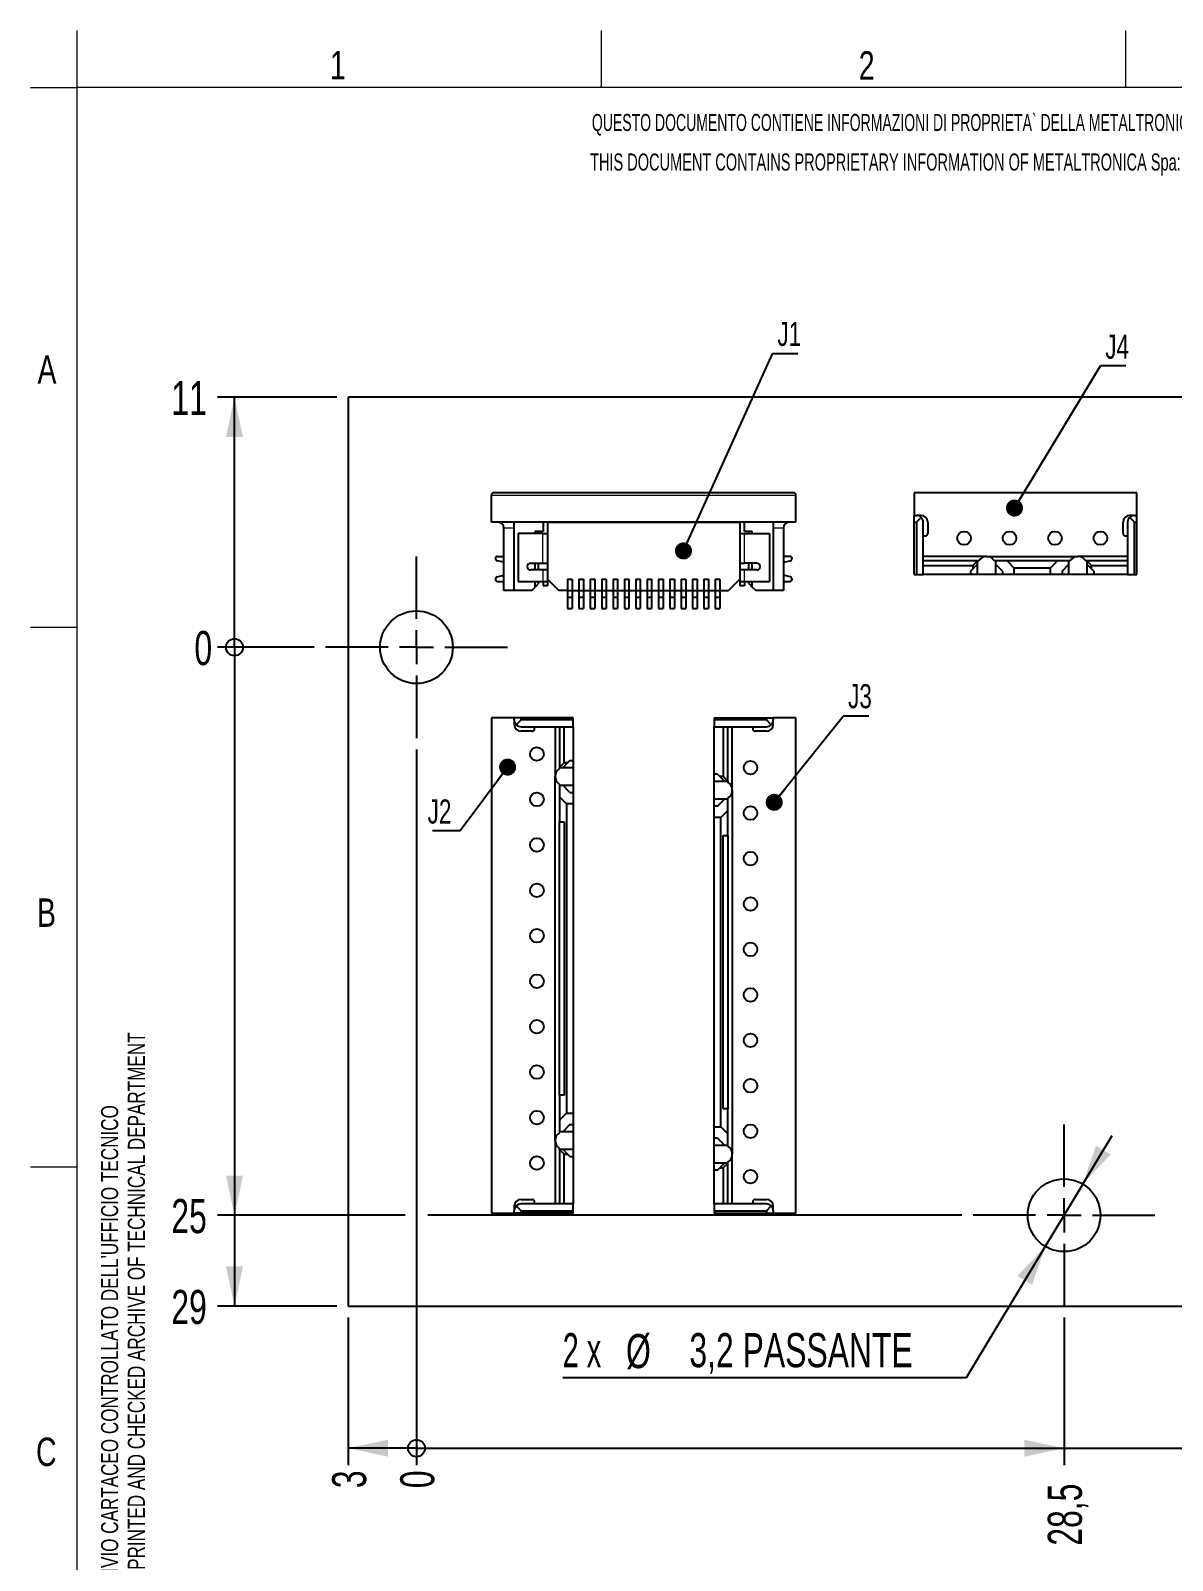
# Paper-space layout 'Sheet1' of a CAD drawing. Header units: millimetres. Extents: x 5 to 290, y -10 to 204.
# Drawn here: x 5.2 to 105.7, y 69.7 to 204.3 of the extents above; entities that cross this region are included whole.
import ezdxf

# ---------------------------------------------------------------- set-up
doc = ezdxf.new("R2010")
doc.units = ezdxf.units.MM
for name, color, linetype in [('NOTE', 7, 'Continuous'), ('QUOTE_-_DIAMETRO', 7, 'Continuous'), ('QUOTE_-_ORDINATA', 7, 'Continuous'), ('TACCHE_DI_CENTRATURA', 7, 'Continuous')]:
    doc.layers.add(name, color=color, linetype=linetype)
doc.styles.add('SLDTEXTSTYLE0', font='TXT', dxfattribs={"width": 0.615211})
doc.styles.add('SLDTEXTSTYLE1', font='TXT', dxfattribs={"width": 0.638186})
doc.styles.add('SLDTEXTSTYLE2', font='TXT', dxfattribs={"width": 0.75})
doc.styles.add('SLDTEXTSTYLE4', font='TXT', dxfattribs={"width": 0.7})
doc.styles.add('SLDTEXTSTYLE5', font='TXT', dxfattribs={"width": 0.633333})
doc.dimstyles.new('SLDDIMSTYLE0', dxfattribs={"dimtxt": 3, "dimasz": 0.5, "dimexe": 0, "dimexo": 0.0625, "dimgap": 0.75, "dimtad": 0, "dimtih": 1, "dimtoh": 1, "dimdec": 0, "dimlfac": 0.5, "dimrnd": 1e-09, "dimdsep": 46, "dimtxsty": 'SLDTEXTSTYLE4', "dimblk1": 'ORIGIN', "dimblk2": 'ORIGIN', "dimsah": 1, "dimcen": 0.09, "dimadec": 0, "dimazin": 2, "dimtfac": 1, "dimtdec": 3, "dimtofl": 0, "dimtmove": 0, "dimatfit": 3, "dimldrblk": 'ORIGIN', "dimfxl": 1, "dimfrac": 2, "dimtolj": 1, "dimtzin": 12, "dimarcsym": 0})
doc.dimstyles.new('SLDDIMSTYLE1', dxfattribs={"dimtxt": 3, "dimasz": 3.5, "dimexe": 0, "dimexo": 0.0625, "dimgap": 0.75, "dimtad": 0, "dimtih": 1, "dimtoh": 1, "dimdec": 1, "dimlfac": 0.5, "dimrnd": 1e-09, "dimzin": 12, "dimdsep": 46, "dimtxsty": 'SLDTEXTSTYLE4', "dimsah": 1, "dimcen": 0.09, "dimadec": 0, "dimazin": 3, "dimtfac": 1, "dimtdec": 3, "dimtofl": 0, "dimtmove": 0, "dimatfit": 3, "dimfxl": 1, "dimfrac": 2, "dimtolj": 1, "dimtzin": 12, "dimarcsym": 0})
doc.dimstyles.new('SLDDIMSTYLE2', dxfattribs={"dimtxt": 3, "dimasz": 3.5, "dimexe": 0, "dimexo": 0.0625, "dimgap": 0.75, "dimtad": 0, "dimtih": 1, "dimtoh": 1, "dimdec": 1, "dimlfac": 0.5, "dimrnd": 1e-09, "dimzin": 12, "dimdsep": 46, "dimtxsty": 'SLDTEXTSTYLE4', "dimsah": 1, "dimcen": 0, "dimadec": 0, "dimazin": 3, "dimtfac": 1, "dimtdec": 3, "dimtmove": 0, "dimatfit": 3, "dimfxl": 1, "dimfrac": 2, "dimtolj": 1, "dimtzin": 12, "dimarcsym": 0})
doc.dimstyles.new('SLDDIMSTYLE3', dxfattribs={"dimtxt": 0.18, "dimasz": 1.5, "dimexe": 0, "dimexo": 0.0625, "dimgap": 0, "dimtad": 0, "dimtih": 1, "dimtoh": 1, "dimdec": 0, "dimrnd": 1e-09, "dimzin": 0, "dimdsep": 46, "dimtxsty": 'Standard', "dimblk1": 'DOT', "dimblk2": 'DOT', "dimsah": 1, "dimcen": 0.09, "dimadec": 0, "dimazin": 0, "dimtfac": 1.5, "dimtdec": 0, "dimtofl": 0, "dimtmove": 0, "dimatfit": 3, "dimldrblk": 'DOT', "dimfxl": 1, "dimfrac": 2, "dimtolj": 1, "dimtzin": 0, "dimarcsym": 0})

# ---------------------------------------------------------------- blocks, each defined once
blk = doc.blocks.new('SW_NOTE_0')
at = {"color": 0, "linetype": 'Continuous', "lineweight": 18, "insert": (0, 1.93), "char_height": 1.5, "attachment_point": 1, "style": 'SLDTEXTSTYLE0'}
blk.add_mtext('QUESTO DOCUMENTO CONTIENE INFORMAZIONI DI PROPRIETA` DELLA METALTRONICA SpA: QUALSIASI USO DA PARTE DI TERZI SENZA AUTORIZZAZIONE DELLA SOCIETA` SARA` PERSEGUITO A TERMINI DI LEGGE.', dxfattribs=at)
blk = doc.blocks.new('SW_NOTE_0_1')
at = {"color": 0, "linetype": 'Continuous', "lineweight": 18, "insert": (0, 1.93), "char_height": 1.5, "attachment_point": 1, "style": 'SLDTEXTSTYLE1'}
blk.add_mtext('THIS DOCUMENT CONTAINS PROPRIETARY INFORMATION OF METALTRONICA Spa: ANY USE BY A THIRD PARTY WITHOUT PRIOR AUTHORIZATION BY THE COMPANY SHALL BE PURSUED ACCORDING TO LAW.', dxfattribs=at)
blk = doc.blocks.new('SW_NOTE_0_2')
at = {"color": 0, "linetype": 'Continuous', "lineweight": 18, "insert": (-1.93, 0), "char_height": 1.5, "attachment_point": 1, "rotation": 90, "style": 'SLDTEXTSTYLE2'}
blk.add_mtext("IL DISEGNO NON FIRMATO E' CONFORME A QUELLO CONSERVATO NELL'ARCHIVIO CARTACEO CONTROLLATO DELL'UFFICIO TECNICO", dxfattribs=at)
blk = doc.blocks.new('SW_NOTE_0_3')
at = {"color": 0, "linetype": 'Continuous', "lineweight": 18, "insert": (-1.93, 0), "char_height": 1.5, "attachment_point": 1, "rotation": 90, "style": 'SLDTEXTSTYLE2'}
blk.add_mtext('THIS DRAWING WITHOUT SIGNATURE IS CONFORM TO THE ORIGINAL FILED IN PRINTED AND CHECKED ARCHIVE OF TECHNICAL DEPARTMENT', dxfattribs=at)
blk = doc.blocks.new('SW_NOTE_0_8')
at = {"color": 0, "linetype": 'Continuous', "lineweight": 18, "insert": (0, 3.22), "char_height": 2.5, "attachment_point": 1, "style": 'SLDTEXTSTYLE2'}
blk.add_mtext('C', dxfattribs=at)
blk = doc.blocks.new('SW_NOTE_0_9')
at = {"color": 0, "linetype": 'Continuous', "lineweight": 18, "insert": (0, 3.22), "char_height": 2.5, "attachment_point": 1, "style": 'SLDTEXTSTYLE2'}
blk.add_mtext('B', dxfattribs=at)
blk = doc.blocks.new('SW_NOTE_0_10')
at = {"color": 0, "linetype": 'Continuous', "lineweight": 18, "insert": (0, 3.22), "char_height": 2.5, "attachment_point": 1, "style": 'SLDTEXTSTYLE2'}
blk.add_mtext('A', dxfattribs=at)
blk = doc.blocks.new('SW_NOTE_0_14')
at = {"color": 0, "linetype": 'Continuous', "lineweight": 18, "insert": (0, 3.22), "char_height": 2.5, "attachment_point": 1, "style": 'SLDTEXTSTYLE2'}
blk.add_mtext('1', dxfattribs=at)
blk = doc.blocks.new('SW_NOTE_0_15')
at = {"color": 0, "linetype": 'Continuous', "lineweight": 18, "insert": (0, 3.22), "char_height": 2.5, "attachment_point": 1, "style": 'SLDTEXTSTYLE2'}
blk.add_mtext('2', dxfattribs=at)
blk = doc.blocks.new('SE')
at = {"color": 250, "linetype": 'Continuous', "lineweight": 18, "true_color": 0x191924}
for p, q in [((9.33, 199.32), (9.33, 204.32)), ((55.49, 199.32), (55.49, 204.32)), ((101.65, 199.32), (101.65, 204.32)), ((5.23, 199.32), (9.31, 199.32)), ((9.31, 199.32), (9.31, 9.32)), ((286.31, 199.32), (9.31, 199.32)), ((5.23, 151.82), (9.31, 151.82)), ((5.23, 104.32), (9.31, 104.32))]:
    blk.add_line(p, q, dxfattribs=at)
at = {"color": 7, "linetype": 'Continuous', "lineweight": 18}
for name, p in [('SW_NOTE_0_14', (31.58, 199.31)), ('SW_NOTE_0_15', (78.13, 199.28)), ('SW_NOTE_0', (54.64, 195.05)), ('SW_NOTE_0_1', (54.48, 191.57)), ('SW_NOTE_0_10', (5.84, 172.51)), ('SW_NOTE_0_9', (5.79, 124.71)), ('SW_NOTE_0_3', (15.72, 10.49)), ('SW_NOTE_0_2', (13.37, 10.49)), ('SW_NOTE_0_8', (5.71, 77.25))]:
    blk.add_blockref(name, p, dxfattribs=at)
blk = doc.blocks.new('_Origin')
at = {"color": 0, "linetype": 'ByBlock', "lineweight": -2}
blk.add_line((0, 0), (-1, 0), dxfattribs=at)
blk.add_circle((0, 0), 0.5, dxfattribs=at)
blk = doc.blocks.new('_D')
at = {"layer": 'QUOTE_-_ORDINATA'}
blk.add_line((30.2, 150.04), (21.68, 150.04), dxfattribs=at)
at = {"layer": 'QUOTE_-_ORDINATA', "xscale": 1.5, "yscale": 1.5}
blk.add_blockref('_Origin', (23.18, 150.04), dxfattribs=at)
at = {"layer": 'QUOTE_-_ORDINATA', "insert": (19.65, 151.47), "char_height": 3, "attachment_point": 1, "style": 'SLDTEXTSTYLE4'}
blk.add_mtext('0', dxfattribs=at)
blk = doc.blocks.new('_D_1')
at = {"layer": 'QUOTE_-_ORDINATA', "color": 7}
for p, q in [((23.18, 150.04), (23.18, 100.04)), ((38.2, 100.04), (21.68, 100.04)), ((87.2, 100.04), (40.2, 100.04))]:
    blk.add_line(p, q, dxfattribs=at)
blk.add_solid([(23.18, 100.04), (23.93, 103.54), (22.43, 103.54)], dxfattribs=at)
at = {"layer": 'QUOTE_-_ORDINATA', "color": 7, "insert": (17.62, 101.47), "char_height": 3, "attachment_point": 1, "style": 'SLDTEXTSTYLE4'}
blk.add_mtext('25', dxfattribs=at)
blk = doc.blocks.new('_D_2')
at = {"layer": 'QUOTE_-_ORDINATA', "color": 7}
for p, q in [((23.18, 100.04), (23.18, 92.04)), ((32.2, 92.04), (21.68, 92.04))]:
    blk.add_line(p, q, dxfattribs=at)
blk.add_solid([(23.18, 92.04), (23.93, 95.54), (22.43, 95.54)], dxfattribs=at)
at = {"layer": 'QUOTE_-_ORDINATA', "color": 7, "insert": (17.62, 93.47), "char_height": 3, "attachment_point": 1, "style": 'SLDTEXTSTYLE4'}
blk.add_mtext('29', dxfattribs=at)
blk = doc.blocks.new('_D_3')
at = {"layer": 'QUOTE_-_ORDINATA', "color": 7}
for p, q in [((32.2, 172.04), (21.68, 172.04)), ((23.18, 150.04), (23.18, 172.04))]:
    blk.add_line(p, q, dxfattribs=at)
blk.add_solid([(23.18, 172.04), (22.43, 168.54), (23.93, 168.54)], dxfattribs=at)
at = {"layer": 'QUOTE_-_ORDINATA', "color": 7, "insert": (17.62, 173.47), "char_height": 3, "attachment_point": 1, "style": 'SLDTEXTSTYLE4'}
blk.add_mtext('11', dxfattribs=at)
blk = doc.blocks.new('_D_4')
at = {"layer": 'QUOTE_-_ORDINATA'}
blk.add_line((39.2, 141.04), (39.2, 78.04), dxfattribs=at)
at = {"layer": 'QUOTE_-_ORDINATA', "xscale": 1.5, "yscale": 1.5}
blk.add_blockref('_Origin', (39.2, 79.54), dxfattribs=at)
at = {"layer": 'QUOTE_-_ORDINATA', "insert": (37.77, 76.02), "char_height": 3, "attachment_point": 1, "rotation": 90, "style": 'SLDTEXTSTYLE4'}
blk.add_mtext('0', dxfattribs=at)
blk = doc.blocks.new('_D_5')
at = {"layer": 'QUOTE_-_ORDINATA', "color": 7}
for p, q in [((33.2, 91.04), (33.2, 78.04)), ((39.2, 79.54), (33.2, 79.54))]:
    blk.add_line(p, q, dxfattribs=at)
blk.add_solid([(33.2, 79.54), (36.7, 78.79), (36.7, 80.29)], dxfattribs=at)
at = {"layer": 'QUOTE_-_ORDINATA', "color": 7, "insert": (31.77, 76.02), "char_height": 3, "attachment_point": 1, "rotation": 90, "style": 'SLDTEXTSTYLE4'}
blk.add_mtext('3', dxfattribs=at)
blk = doc.blocks.new('_D_6')
at = {"layer": 'QUOTE_-_ORDINATA', "color": 7}
for p, q in [((96.2, 91.04), (96.2, 78.04)), ((39.2, 79.54), (96.2, 79.54))]:
    blk.add_line(p, q, dxfattribs=at)
blk.add_solid([(96.2, 79.54), (92.7, 80.29), (92.7, 78.79)], dxfattribs=at)
at = {"layer": 'QUOTE_-_ORDINATA', "color": 7, "insert": (94.77, 70.96), "char_height": 3, "attachment_point": 1, "rotation": 90, "style": 'SLDTEXTSTYLE4'}
blk.add_mtext('28,5', dxfattribs=at)
blk = doc.blocks.new('_D_7')
at = {"layer": 'QUOTE_-_ORDINATA', "color": 7}
for p, q in [((123.2, 91.04), (123.2, 78.04)), ((96.2, 79.54), (123.2, 79.54))]:
    blk.add_line(p, q, dxfattribs=at)
blk.add_solid([(123.2, 79.54), (119.7, 80.29), (119.7, 78.79)], dxfattribs=at)
at = {"layer": 'QUOTE_-_ORDINATA', "color": 7, "insert": (121.77, 73.99), "char_height": 3, "attachment_point": 1, "rotation": 90, "style": 'SLDTEXTSTYLE4'}
blk.add_mtext('42', dxfattribs=at)
blk = doc.blocks.new('_D_8')
at = {"layer": 'QUOTE_-_DIAMETRO'}
for p, q in [((97.85, 102.79), (100.43, 107.07)), ((97.85, 102.79), (94.55, 97.3)), ((94.55, 97.3), (87.59, 85.73)), ((87.59, 85.73), (52.07, 85.73))]:
    blk.add_line(p, q, dxfattribs=at)
for points in [[(97.85, 102.79), (100.3, 105.4), (99.01, 106.17)], [(94.55, 97.3), (92.1, 94.69), (93.39, 93.92)]]:
    blk.add_solid(points, dxfattribs=at)
at = {"layer": 'QUOTE_-_DIAMETRO', "char_height": 3, "attachment_point": 1}
for s, insert, style in [('2 x', (52.07, 89.67), 'SLDTEXTSTYLE5'), ('%%c', (57.64, 89.59), 'SLDTEXTSTYLE4'), ('3,2 PASSANTE', (63.22, 89.67), 'SLDTEXTSTYLE4')]:
    blk.add_mtext(s, dxfattribs=dict(at, insert=insert, style=style))
blk = doc.blocks.new('SW_NOTE_0_49')
at = {"layer": 'NOTE', "color": 0}
blk.add_line((2.24, 0), (0, 0), dxfattribs=at)
at = {"layer": 'NOTE', "color": 0, "insert": (0.44, 2.8), "char_height": 2.117, "attachment_point": 1, "style": 'SLDTEXTSTYLE4'}
blk.add_mtext('J1', dxfattribs=at)
blk = doc.blocks.new('_Dot')
at = {"color": 0, "linetype": 'ByBlock', "lineweight": -2}
blk.add_line((-0.5, 0), (-1, 0), dxfattribs=at)
at = {"color": 0, "linetype": 'ByBlock', "const_width": 0.5}
blk.add_lwpolyline([(-0.25, 0, 1), (0.25, 0, 1)], format="xyb", close=True, dxfattribs=at)
blk = doc.blocks.new('SW_NOTE_0_50')
at = {"layer": 'NOTE', "color": 0}
blk.add_line((2.24, 0), (0, 0), dxfattribs=at)
at = {"layer": 'NOTE', "color": 0, "insert": (0.42, 2.74), "char_height": 2.117, "attachment_point": 1, "style": 'SLDTEXTSTYLE4'}
blk.add_mtext('J4', dxfattribs=at)
blk = doc.blocks.new('SW_NOTE_0_51')
at = {"layer": 'NOTE', "color": 0}
blk.add_line((2.24, 0), (0, 0), dxfattribs=at)
at = {"layer": 'NOTE', "color": 0, "insert": (0.42, 2.82), "char_height": 2.117, "attachment_point": 1, "style": 'SLDTEXTSTYLE4'}
blk.add_mtext('J3', dxfattribs=at)
blk = doc.blocks.new('SW_NOTE_0_52')
at = {"layer": 'NOTE', "color": 0}
blk.add_line((-2.42, 0), (0, 0), dxfattribs=at)
at = {"layer": 'NOTE', "color": 0, "insert": (-2.85, 2.74), "char_height": 2.117, "attachment_point": 1, "style": 'SLDTEXTSTYLE4'}
blk.add_mtext('J2', dxfattribs=at)
blk = doc.blocks.new('SW_CENTERMARKSYMBOL_0')
at = {"layer": 'TACCHE_DI_CENTRATURA', "color": 0}
for p, q in [((0, 2.5), (0, 8)), ((0, 0), (0, 1.5)), ((-2.5, 0), (-8, 0)), ((0, 0), (-1.5, 0)), ((0, 0), (0, -1.5)), ((0, 0), (1.5, 0)), ((2.5, 0), (8, 0)), ((0, -2.5), (0, -8))]:
    blk.add_line(p, q, dxfattribs=at)
blk = doc.blocks.new('SW_CENTERMARKSYMBOL_1')
at = {"layer": 'TACCHE_DI_CENTRATURA', "color": 0}
for p, q in [((0, 2.5), (0, 8)), ((0, 0), (0, 1.5)), ((-2.5, 0), (-8, 0)), ((0, 0), (-1.5, 0)), ((0, 0), (0, -1.5)), ((0, 0), (1.5, 0)), ((2.5, 0), (8, 0)), ((0, -2.5), (0, -8))]:
    blk.add_line(p, q, dxfattribs=at)

psp = doc.layouts.new('Sheet1')

# ---------------------------------------------------------------- linework, layer by layer
at = {"color": 7, "linetype": 'Continuous', "lineweight": 25}
for p, q in [((123.2, 172.04), (33.2, 172.04)), ((33.2, 172.04), (33.2, 92.04)), ((45.8, 161.04), (45.8, 163.44)), ((72.4, 163.64), (46, 163.64)), ((72.6, 161.04), (72.6, 163.44)), ((102.6, 163.64), (83, 163.64)), ((83, 163.64), (83, 161.64)), ((102.6, 161.64), (102.6, 163.64)), ((83, 161.04), (83, 161.64)), ((83, 161.64), (83.2, 161.64)), ((83.6, 161.64), (83.2, 161.64)), ((102.4, 161.64), (102, 161.64)), ((102.4, 161.64), (102.6, 161.64)), ((102.6, 161.04), (102.6, 161.64)), ((72.6, 161.04), (45.8, 161.04)), ((46.9, 155.04), (46.9, 160.54)), ((47.8, 155.04), (47.8, 161.04)), ((49.64, 160.04), (49.64, 160.24)), ((50.34, 160.24), (49.64, 160.24)), ((49.94, 160.04), (49.94, 160.24)), ((50.34, 161.04), (50.34, 160.24)), ((50.74, 161.04), (50.74, 156.04)), ((50.74, 161.04), (67.66, 161.04)), ((67.66, 161.04), (67.66, 156.04)), ((68.06, 160.24), (68.06, 161.04)), ((68.76, 160.24), (68.06, 160.24)), ((68.46, 160.04), (68.46, 160.24)), ((68.76, 160.04), (68.76, 160.24)), ((70.6, 161.04), (70.6, 155.04)), ((71.5, 160.54), (71.5, 155.04)), ((83, 156.44), (83, 161.04)), ((83, 161.04), (83.2, 161.04)), ((83.62, 161.47), (83.2, 161.04)), ((83.2, 161.04), (83.2, 156.44)), ((83.8, 156.44), (83.8, 161.04)), ((84.2, 161.04), (84.2, 160.04)), ((101.4, 160.04), (101.4, 161.04)), ((101.8, 161.04), (101.8, 156.44)), ((102.4, 161.04), (101.98, 161.47)), ((102.4, 161.04), (102.6, 161.04)), ((102.4, 156.44), (102.4, 161.04)), ((102.6, 156.44), (102.6, 161.04)), ((48.14, 160.04), (48.14, 155.84)), ((50.32, 160.04), (48.14, 160.04)), ((50.32, 160.04), (50.74, 160.04)), ((67.66, 160.04), (68.08, 160.04)), ((68.08, 160.04), (70.26, 160.04)), ((70.26, 160.04), (70.26, 155.84)), ((83.8, 159.84), (84, 159.84)), ((101.6, 159.84), (101.8, 159.84)), ((46.9, 157.52), (46.3, 157.65)), ((46.34, 158.04), (46.9, 158.04)), ((72.06, 158.04), (71.5, 158.04)), ((71.5, 157.52), (72.1, 157.65)), ((89.38, 158.04), (83.8, 158.04)), ((88.58, 157.64), (83.8, 157.64)), ((88.58, 157.64), (88.18, 157.24)), ((88.58, 157.34), (88.58, 157.64)), ((88.58, 157.64), (88.69, 157.64)), ((89.38, 158.04), (97.42, 158.04)), ((90.18, 157.64), (90.07, 157.64)), ((90.18, 157.64), (90.18, 157.34)), ((91.18, 157.64), (90.18, 157.64)), ((91.18, 157.64), (91.78, 157.04)), ((95.62, 157.64), (91.18, 157.64)), ((95.02, 157.04), (95.62, 157.64)), ((96.62, 157.64), (95.62, 157.64)), ((96.62, 157.34), (96.62, 157.64)), ((96.73, 157.64), (96.62, 157.64)), ((101.8, 158.04), (97.42, 158.04)), ((98.22, 157.64), (98.11, 157.64)), ((98.22, 157.64), (98.62, 157.24)), ((98.22, 157.64), (98.22, 157.34)), ((101.8, 157.64), (98.22, 157.64)), ((46.3, 156.24), (46.9, 156.37)), ((49.24, 157.44), (50.32, 157.44)), ((50.32, 156.84), (49.24, 156.84)), ((49.64, 156.84), (49.64, 157.44)), ((49.94, 156.84), (49.94, 157.44)), ((50.32, 157.44), (50.74, 157.44)), ((50.74, 156.84), (50.32, 156.84)), ((67.66, 157.44), (68.08, 157.44)), ((68.08, 156.84), (67.66, 156.84)), ((69.16, 157.44), (68.08, 157.44)), ((69.16, 156.84), (68.08, 156.84)), ((68.46, 156.84), (68.46, 157.44)), ((68.76, 156.84), (68.76, 157.44)), ((72.1, 156.24), (71.5, 156.37)), ((83, 156.44), (83.2, 156.44)), ((83.2, 156.44), (83.8, 156.44)), ((83.8, 157.24), (88.18, 157.24)), ((87.98, 156.44), (83.8, 156.44)), ((87.98, 156.74), (88.18, 156.94)), ((87.98, 156.74), (87.98, 156.44)), ((88.58, 156.44), (87.98, 156.44)), ((88.18, 156.94), (88.58, 157.34)), ((88.18, 157.24), (88.18, 156.94)), ((88.58, 156.44), (88.58, 157.34)), ((90.18, 156.44), (88.58, 156.44)), ((90.78, 156.74), (90.18, 157.34)), ((90.18, 157.34), (90.18, 156.44)), ((90.78, 156.44), (90.18, 156.44)), ((90.78, 156.74), (90.78, 156.44)), ((91.78, 156.44), (90.78, 156.44)), ((91.78, 157.04), (95.02, 157.04)), ((91.78, 157.04), (91.78, 156.44)), ((95.02, 156.44), (91.78, 156.44)), ((95.02, 156.44), (95.02, 157.04)), ((96.02, 156.44), (95.02, 156.44)), ((96.02, 156.74), (96.62, 157.34)), ((96.02, 156.74), (96.02, 156.44)), ((96.62, 156.44), (96.02, 156.44)), ((96.62, 156.44), (96.62, 157.34)), ((98.22, 156.44), (96.62, 156.44)), ((98.22, 157.34), (98.62, 156.94)), ((98.22, 157.34), (98.22, 156.44)), ((98.82, 156.44), (98.22, 156.44)), ((98.62, 156.94), (98.62, 157.24)), ((98.62, 157.24), (101.8, 157.24)), ((98.82, 156.74), (98.62, 156.94)), ((98.82, 156.74), (98.82, 156.44)), ((101.8, 156.44), (98.82, 156.44)), ((101.8, 156.44), (102.4, 156.44)), ((102.4, 156.44), (102.6, 156.44)), ((46.34, 155.84), (46.9, 155.84)), ((47.8, 155.04), (46.9, 155.04)), ((49.34, 155.04), (47.8, 155.04)), ((48.14, 155.84), (50.32, 155.84)), ((49.34, 155.04), (49.64, 155.34)), ((49.64, 155.34), (49.64, 155.84)), ((49.94, 155.64), (49.64, 155.34)), ((49.94, 155.64), (49.94, 155.84)), ((50.32, 155.84), (50.74, 155.84)), ((50.34, 155.84), (50.34, 155.44)), ((50.74, 155.44), (50.34, 155.44)), ((50.74, 156.04), (50.74, 155.84)), ((50.74, 156.04), (51.74, 155.04)), ((50.74, 155.84), (50.74, 155.44)), ((52.5, 155.04), (51.74, 155.04)), ((52.5, 156.04), (52.5, 155.04)), ((52.5, 156.04), (52.9, 156.04)), ((52.5, 155.04), (52.9, 155.04)), ((52.5, 155.04), (52.5, 154.44)), ((52.9, 156.04), (52.9, 155.04)), ((52.9, 155.04), (52.9, 154.44)), ((52.9, 155.04), (53.5, 155.04)), ((53.5, 156.04), (53.9, 156.04)), ((53.5, 156.04), (53.5, 155.04)), ((53.5, 155.04), (53.9, 155.04)), ((53.5, 155.04), (53.5, 154.44)), ((53.9, 156.04), (53.9, 155.04)), ((53.9, 155.04), (53.9, 154.44)), ((53.9, 155.04), (54.5, 155.04)), ((54.5, 156.04), (54.9, 156.04)), ((54.5, 156.04), (54.5, 155.04)), ((54.5, 155.04), (54.9, 155.04)), ((54.5, 155.04), (54.5, 154.44)), ((54.9, 156.04), (54.9, 155.04)), ((54.9, 155.04), (54.9, 154.44)), ((54.9, 155.04), (55.5, 155.04)), ((55.5, 156.04), (55.5, 155.04)), ((55.5, 156.04), (55.9, 156.04)), ((55.5, 155.04), (55.9, 155.04)), ((55.5, 155.04), (55.5, 154.44)), ((55.9, 156.04), (55.9, 155.04)), ((55.9, 155.04), (55.9, 154.44)), ((55.9, 155.04), (56.5, 155.04)), ((56.5, 156.04), (56.9, 156.04)), ((56.5, 156.04), (56.5, 155.04)), ((56.5, 155.04), (56.9, 155.04)), ((56.5, 155.04), (56.5, 154.44)), ((56.9, 156.04), (56.9, 155.04)), ((56.9, 155.04), (56.9, 154.44)), ((56.9, 155.04), (57.5, 155.04)), ((57.5, 156.04), (57.5, 155.04)), ((57.5, 156.04), (57.9, 156.04)), ((57.5, 155.04), (57.9, 155.04)), ((57.5, 155.04), (57.5, 154.44)), ((57.9, 156.04), (57.9, 155.04)), ((57.9, 155.04), (57.9, 154.44)), ((57.9, 155.04), (58.5, 155.04)), ((58.5, 156.04), (58.5, 155.04)), ((58.5, 156.04), (58.9, 156.04)), ((58.5, 155.04), (58.9, 155.04)), ((58.5, 155.04), (58.5, 154.44)), ((58.9, 156.04), (58.9, 155.04)), ((58.9, 155.04), (58.9, 154.44)), ((58.9, 155.04), (59.5, 155.04)), ((59.5, 156.04), (59.9, 156.04)), ((59.5, 156.04), (59.5, 155.04)), ((59.5, 155.04), (59.9, 155.04)), ((59.5, 155.04), (59.5, 154.44)), ((59.9, 156.04), (59.9, 155.04)), ((59.9, 155.04), (59.9, 154.44)), ((59.9, 155.04), (60.5, 155.04)), ((60.5, 156.04), (60.9, 156.04)), ((60.5, 156.04), (60.5, 155.04)), ((60.5, 155.04), (60.9, 155.04)), ((60.5, 155.04), (60.5, 154.44)), ((60.9, 156.04), (60.9, 155.04)), ((60.9, 155.04), (60.9, 154.44)), ((60.9, 155.04), (61.5, 155.04)), ((61.5, 156.04), (61.5, 155.04)), ((61.5, 156.04), (61.9, 156.04)), ((61.5, 155.04), (61.9, 155.04)), ((61.5, 155.04), (61.5, 154.44)), ((61.9, 156.04), (61.9, 155.04)), ((61.9, 155.04), (61.9, 154.44)), ((61.9, 155.04), (62.5, 155.04)), ((62.5, 156.04), (62.5, 155.04)), ((62.5, 156.04), (62.9, 156.04)), ((62.5, 155.04), (62.9, 155.04)), ((62.5, 155.04), (62.5, 154.44)), ((62.9, 156.04), (62.9, 155.04)), ((62.9, 155.04), (62.9, 154.44)), ((62.9, 155.04), (63.5, 155.04)), ((63.5, 156.04), (63.9, 156.04)), ((63.5, 156.04), (63.5, 155.04)), ((63.5, 155.04), (63.9, 155.04)), ((63.5, 155.04), (63.5, 154.44)), ((63.9, 156.04), (63.9, 155.04)), ((63.9, 155.04), (63.9, 154.44)), ((63.9, 155.04), (64.5, 155.04)), ((64.5, 156.04), (64.5, 155.04)), ((64.5, 156.04), (64.9, 156.04)), ((64.5, 155.04), (64.9, 155.04)), ((64.5, 155.04), (64.5, 154.44)), ((64.9, 156.04), (64.9, 155.04)), ((64.9, 155.04), (64.9, 154.44)), ((64.9, 155.04), (65.5, 155.04)), ((65.5, 156.04), (65.5, 155.04)), ((65.5, 156.04), (65.9, 156.04)), ((65.5, 155.04), (65.9, 155.04)), ((65.5, 155.04), (65.5, 154.44)), ((65.9, 156.04), (65.9, 155.04)), ((65.9, 155.04), (65.9, 154.44)), ((65.9, 155.04), (66.66, 155.04)), ((67.66, 156.04), (66.66, 155.04)), ((67.66, 156.04), (67.66, 155.84)), ((67.66, 155.84), (68.08, 155.84)), ((67.66, 155.84), (67.66, 155.44)), ((68.06, 155.44), (67.66, 155.44)), ((68.06, 155.84), (68.06, 155.44)), ((68.08, 155.84), (70.26, 155.84)), ((68.46, 155.64), (68.46, 155.84)), ((68.46, 155.64), (68.76, 155.34)), ((68.76, 155.34), (68.76, 155.84)), ((69.06, 155.04), (68.76, 155.34)), ((70.6, 155.04), (69.06, 155.04)), ((71.5, 155.04), (70.6, 155.04)), ((71.5, 155.84), (72.06, 155.84)), ((52.5, 154.44), (52.9, 154.44)), ((52.5, 154.44), (52.5, 153.44)), ((52.9, 154.44), (52.9, 153.44)), ((53.5, 154.44), (53.9, 154.44)), ((53.5, 154.44), (53.5, 153.44)), ((53.9, 154.44), (53.9, 153.44)), ((54.5, 154.44), (54.9, 154.44)), ((54.5, 154.44), (54.5, 153.44)), ((54.9, 154.44), (54.9, 153.44)), ((55.5, 154.44), (55.9, 154.44)), ((55.5, 154.44), (55.5, 153.44)), ((55.9, 154.44), (55.9, 153.44)), ((56.5, 154.44), (56.9, 154.44)), ((56.5, 154.44), (56.5, 153.44)), ((56.9, 154.44), (56.9, 153.44)), ((57.5, 154.44), (57.9, 154.44)), ((57.5, 154.44), (57.5, 153.44)), ((57.9, 154.44), (57.9, 153.44)), ((58.5, 154.44), (58.9, 154.44)), ((58.5, 154.44), (58.5, 153.44)), ((58.9, 154.44), (58.9, 153.44)), ((59.5, 154.44), (59.9, 154.44)), ((59.5, 154.44), (59.5, 153.44)), ((59.9, 154.44), (59.9, 153.44)), ((60.5, 154.44), (60.9, 154.44)), ((60.5, 154.44), (60.5, 153.44)), ((60.9, 154.44), (60.9, 153.44)), ((61.5, 154.44), (61.9, 154.44)), ((61.5, 154.44), (61.5, 153.44)), ((61.9, 154.44), (61.9, 153.44)), ((62.5, 154.44), (62.9, 154.44)), ((62.5, 154.44), (62.5, 153.44)), ((62.9, 154.44), (62.9, 153.44)), ((63.5, 154.44), (63.9, 154.44)), ((63.5, 154.44), (63.5, 153.44)), ((63.9, 154.44), (63.9, 153.44)), ((64.5, 154.44), (64.9, 154.44)), ((64.5, 154.44), (64.5, 153.44)), ((64.9, 154.44), (64.9, 153.44)), ((65.5, 154.44), (65.9, 154.44)), ((65.5, 154.44), (65.5, 153.44)), ((65.9, 154.44), (65.9, 153.44)), ((52.5, 153.44), (52.9, 153.44)), ((53.5, 153.44), (53.9, 153.44)), ((54.5, 153.44), (54.9, 153.44)), ((55.5, 153.44), (55.9, 153.44)), ((56.5, 153.44), (56.9, 153.44)), ((57.5, 153.44), (57.9, 153.44)), ((58.5, 153.44), (58.9, 153.44)), ((59.5, 153.44), (59.9, 153.44)), ((60.5, 153.44), (60.9, 153.44)), ((61.5, 153.44), (61.9, 153.44)), ((62.5, 153.44), (62.9, 153.44)), ((63.5, 153.44), (63.9, 153.44)), ((64.5, 153.44), (64.9, 153.44)), ((65.5, 153.44), (65.9, 153.44)), ((45.8, 143.84), (45.8, 100.24)), ((47.8, 143.84), (45.8, 143.84)), ((47.8, 143.64), (47.8, 143.84)), ((48.4, 143.84), (47.8, 143.84)), ((47.8, 143.64), (47.8, 143.24)), ((48.4, 143.64), (47.98, 143.22)), ((48.4, 143.64), (48.4, 143.84)), ((53, 143.84), (48.4, 143.84)), ((53, 143.64), (48.4, 143.64)), ((48.4, 143.04), (53, 143.04)), ((49.6, 142.84), (49.6, 143.04)), ((51.4, 143.04), (51.4, 138.66)), ((51.8, 143.04), (51.8, 139.46)), ((52.2, 139.86), (52.2, 143.04)), ((53, 143.64), (53, 143.84)), ((53, 143.04), (53, 143.64)), ((53, 143.04), (53, 140.06)), ((65.4, 143.84), (70, 143.84)), ((65.4, 143.84), (65.4, 143.64)), ((65.4, 143.64), (65.4, 143.04)), ((70, 143.64), (65.4, 143.64)), ((65.4, 143.04), (70, 143.04)), ((65.4, 138.86), (65.4, 143.04)), ((66.2, 143.04), (66.2, 138.66)), ((66.6, 138.26), (66.6, 143.04)), ((67, 137.46), (67, 143.04)), ((68.8, 143.04), (68.8, 142.84)), ((70, 143.84), (70, 143.64)), ((70, 143.84), (70.6, 143.84)), ((70.42, 143.22), (70, 143.64)), ((70.6, 143.84), (70.6, 143.64)), ((72.6, 143.84), (70.6, 143.84)), ((70.6, 143.24), (70.6, 143.64)), ((72.6, 100.24), (72.6, 143.84)), ((49.4, 142.64), (48.4, 142.64)), ((70, 142.64), (69, 142.64)), ((52.7, 140.06), (52.5, 139.86)), ((52.7, 140.06), (53, 140.06)), ((53, 140.06), (53, 139.46)), ((51.8, 139.46), (52.2, 139.86)), ((51.8, 139.46), (52.1, 139.46)), ((51.8, 139.46), (51.8, 139.36)), ((52.1, 139.46), (52.5, 139.86)), ((52.1, 139.46), (53, 139.46)), ((52.5, 139.86), (52.2, 139.86)), ((53, 139.46), (53, 137.86)), ((65.7, 138.86), (65.4, 138.86)), ((65.4, 138.26), (65.4, 138.86)), ((65.7, 138.86), (65.9, 138.66)), ((51.4, 106.62), (51.4, 138.66)), ((51.8, 137.97), (51.8, 137.86)), ((52.1, 137.86), (51.8, 137.86)), ((51.8, 137.86), (51.8, 136.86)), ((52.7, 137.26), (52.1, 137.86)), ((53, 137.86), (52.1, 137.86)), ((53, 137.86), (53, 137.26)), ((65.4, 138.26), (66.3, 138.26)), ((65.4, 136.66), (65.4, 138.26)), ((65.9, 138.66), (66.3, 138.26)), ((66.2, 138.66), (65.9, 138.66)), ((66.6, 138.26), (66.2, 138.66)), ((66.3, 138.26), (66.6, 138.26)), ((66.6, 138.26), (66.6, 138.16)), ((67, 137.46), (67, 105.42)), ((52.4, 136.26), (51.8, 136.86)), ((51.8, 136.86), (51.8, 134.66)), ((52.4, 136.26), (52.4, 109.02)), ((53, 136.26), (52.4, 136.26)), ((52.7, 137.26), (53, 137.26)), ((53, 137.26), (53, 136.26)), ((53, 136.26), (53, 109.02)), ((66.3, 136.66), (65.4, 136.66)), ((65.4, 136.06), (65.4, 136.66)), ((65.7, 136.06), (65.4, 136.06)), ((65.4, 135.06), (65.4, 136.06)), ((65.7, 136.06), (66.3, 136.66)), ((66.6, 136.66), (66.3, 136.66)), ((66.6, 136.66), (66.6, 136.77)), ((66.6, 135.66), (66.6, 136.66)), ((51.8, 134.66), (52.2, 134.66)), ((51.8, 110.62), (51.8, 134.66)), ((52.2, 134.66), (52.2, 110.62)), ((66, 135.06), (65.4, 135.06)), ((65.4, 107.82), (65.4, 135.06)), ((66.6, 135.66), (66, 135.06)), ((66, 107.82), (66, 135.06)), ((66.6, 133.46), (66.6, 135.66)), ((66.2, 133.46), (66.6, 133.46)), ((66.2, 109.42), (66.2, 133.46)), ((66.6, 133.46), (66.6, 109.42)), ((51.8, 110.62), (51.8, 108.42)), ((52.2, 110.62), (51.8, 110.62)), ((66.6, 109.42), (66.2, 109.42)), ((66.6, 107.22), (66.6, 109.42)), ((51.8, 108.42), (52.4, 109.02)), ((51.8, 108.42), (51.8, 107.42)), ((52.7, 108.02), (52.1, 107.42)), ((52.4, 109.02), (53, 109.02)), ((52.7, 108.02), (53, 108.02)), ((53, 109.02), (53, 108.02)), ((53, 108.02), (53, 107.42)), ((65.4, 107.82), (66, 107.82)), ((65.4, 106.82), (65.4, 107.82)), ((66, 107.82), (66.6, 107.22)), ((51.4, 106.62), (51.4, 101.04)), ((51.8, 107.42), (52.1, 107.42)), ((51.8, 107.42), (51.8, 107.32)), ((52.1, 107.42), (53, 107.42)), ((53, 107.42), (53, 105.82)), ((65.7, 106.82), (65.4, 106.82)), ((65.4, 106.22), (65.4, 106.82)), ((65.7, 106.82), (66.3, 106.22)), ((66.6, 106.22), (66.6, 107.22)), ((51.8, 105.82), (51.8, 105.93)), ((51.8, 105.82), (52.2, 105.42)), ((52.1, 105.82), (51.8, 105.82)), ((51.8, 105.82), (51.8, 101.04)), ((52.5, 105.42), (52.1, 105.82)), ((53, 105.82), (52.1, 105.82)), ((52.2, 105.42), (52.5, 105.42)), ((52.2, 101.04), (52.2, 105.42)), ((52.7, 105.22), (52.5, 105.42)), ((52.7, 105.22), (53, 105.22)), ((53, 105.82), (53, 105.22)), ((53, 105.22), (53, 101.04)), ((65.4, 106.22), (66.3, 106.22)), ((65.4, 104.62), (65.4, 106.22)), ((66.3, 106.22), (66.6, 106.22)), ((66.6, 106.12), (66.6, 106.22)), ((67, 101.04), (67, 105.42)), ((66.3, 104.62), (65.4, 104.62)), ((65.4, 104.02), (65.4, 104.62)), ((65.7, 104.02), (65.4, 104.02)), ((65.4, 101.04), (65.4, 104.02)), ((65.7, 104.02), (65.9, 104.22)), ((66.3, 104.62), (65.9, 104.22)), ((65.9, 104.22), (66.2, 104.22)), ((66.6, 104.62), (66.2, 104.22)), ((66.2, 104.22), (66.2, 101.04)), ((66.6, 104.62), (66.3, 104.62)), ((66.6, 104.62), (66.6, 104.73)), ((66.6, 101.04), (66.6, 104.62)), ((48.4, 101.44), (49.4, 101.44)), ((53, 101.04), (48.4, 101.04)), ((49.6, 101.04), (49.6, 101.24)), ((53, 100.44), (53, 101.04)), ((70, 101.04), (65.4, 101.04)), ((65.4, 101.04), (65.4, 100.44)), ((68.8, 101.24), (68.8, 101.04)), ((69, 101.44), (70, 101.44)), ((45.8, 100.24), (47.8, 100.24)), ((47.8, 100.84), (47.8, 100.44)), ((47.8, 100.24), (47.8, 100.44)), ((48.4, 100.24), (47.8, 100.24)), ((47.98, 100.87), (48.4, 100.44)), ((48.4, 100.24), (48.4, 100.44)), ((48.4, 100.44), (53, 100.44)), ((53, 100.24), (48.4, 100.24)), ((53, 100.24), (53, 100.44)), ((65.4, 100.44), (70, 100.44)), ((65.4, 100.44), (65.4, 100.24)), ((65.4, 100.24), (70, 100.24)), ((70, 100.44), (70.42, 100.87)), ((70, 100.44), (70, 100.24)), ((70, 100.24), (70.6, 100.24)), ((70.6, 100.44), (70.6, 100.84)), ((70.6, 100.44), (70.6, 100.24)), ((70.6, 100.24), (72.6, 100.24)), ((33.2, 92.04), (123.2, 92.04))]:
    psp.add_line(p, q, dxfattribs=at)
at = {"color": 59, "linetype": 'Continuous', "lineweight": 18}
for p, q in [((45.8, 163.44), (72.6, 163.44)), ((46.9, 160.54), (47.8, 160.54)), ((70.6, 160.54), (71.5, 160.54)), ((50.32, 157.44), (50.32, 160.04)), ((68.08, 157.44), (68.08, 160.04)), ((50.32, 156.84), (50.32, 155.84)), ((68.08, 155.84), (68.08, 156.84))]:
    psp.add_line(p, q, dxfattribs=at)
at = {"color": 7, "linetype": 'Continuous', "lineweight": 25}
for centre, radius in [((87.4, 159.64), 0.6), ((91.4, 159.64), 0.6), ((95.4, 159.64), 0.6), ((99.4, 159.64), 0.6), ((39.2, 150.04), 3.2), ((49.8, 140.64), 0.6), ((68.6, 139.44), 0.6), ((49.8, 136.64), 0.6), ((68.6, 135.44), 0.6), ((49.8, 132.64), 0.6), ((68.6, 131.44), 0.6), ((49.8, 128.64), 0.6), ((68.6, 127.44), 0.6), ((49.8, 124.64), 0.6), ((68.6, 123.44), 0.6), ((49.8, 120.64), 0.6), ((68.6, 119.44), 0.6), ((49.8, 116.64), 0.6), ((68.6, 115.44), 0.6), ((49.8, 112.64), 0.6), ((68.6, 111.44), 0.6), ((49.8, 108.64), 0.6), ((68.6, 107.44), 0.6), ((49.8, 104.64), 0.6), ((68.6, 103.44), 0.6), ((96.2, 100.04), 3.2)]:
    psp.add_circle(centre, radius, dxfattribs=at)
for centre, radius, start, end in [((46, 163.44), 0.2, 90, 180), ((72.4, 163.44), 0.2, 0, 90), ((83.2, 161.04), 0.6, 45, 90), ((83.6, 161.04), 0.6, 0, 90), ((102, 161.04), 0.6, 90, 180), ((102.4, 161.04), 0.6, 90, 135), ((46.4, 160.54), 0.5, 0, 90), ((72, 160.54), 0.5, 90, 180), ((83.2, 161.04), 0.6, 0, 45), ((102.4, 161.04), 0.6, 135, 180), ((84, 160.04), 0.2, 270, 0), ((101.6, 160.04), 0.2, 180, 270), ((46.34, 157.84), 0.2, 90, 258.2457), ((72.06, 157.84), 0.2, 281.7171, 90), ((89.38, 157.24), 0.8, 90, 150), ((89.38, 157.24), 0.8, 30, 90), ((97.42, 157.24), 0.8, 90, 150), ((97.42, 157.24), 0.8, 30, 90), ((46.34, 156.04), 0.2, 101.7543, 270), ((49.24, 157.14), 0.3, 90, 270), ((69.16, 157.14), 0.3, 270, 90), ((72.06, 156.04), 0.2, 270, 78.2164), ((48.4, 143.64), 0.6, 180, 225), ((48.4, 143.24), 0.6, 180, 270), ((48.4, 143.64), 0.6, 225, 270), ((49.4, 142.84), 0.2, 270, 0), ((69, 142.84), 0.2, 180, 270), ((70, 143.24), 0.6, 270, 0), ((70, 143.64), 0.6, 270, 315), ((70, 143.64), 0.6, 315, 0), ((52.2, 138.66), 0.8, 120, 180), ((52.2, 138.66), 0.8, 180, 240), ((66.2, 137.46), 0.8, 0, 60), ((66.2, 137.46), 0.8, 300, 0), ((52.2, 106.62), 0.8, 120, 180), ((52.2, 106.62), 0.8, 180, 240), ((66.2, 105.42), 0.8, 0, 60), ((66.2, 105.42), 0.8, 300, 0), ((48.4, 100.84), 0.6, 90, 180), ((48.4, 100.44), 0.6, 90, 135), ((49.4, 101.24), 0.2, 0, 90), ((69, 101.24), 0.2, 90, 180), ((70, 100.84), 0.6, 0, 90), ((70, 100.44), 0.6, 45, 90), ((48.4, 100.44), 0.6, 135, 180), ((70, 100.44), 0.6, 0, 45)]:
    psp.add_arc(centre, radius, start, end, dxfattribs=at)
at = {"layer": 'NOTE', "color": 7}
psp.add_line((43.03, 133.9), (47.22, 139.49), dxfattribs=at)

# ---------------------------------------------------------------- block references
at = {"color": 7, "linetype": 'Continuous'}
psp.add_blockref('SE', (0, 0), dxfattribs=at)
at = {"layer": 'NOTE', "color": 7}
for name, p in [('SW_NOTE_0_49', (70.53, 175.88)), ('SW_NOTE_0_50', (99.41, 174.81)), ('SW_NOTE_0_51', (76.77, 143.97)), ('SW_NOTE_0_52', (43.03, 133.9))]:
    psp.add_blockref(name, p, dxfattribs=at)
at = {"layer": 'NOTE', "color": 7, "xscale": 1.5, "yscale": 1.5, "rotation": 53.1610737323}
psp.add_blockref('_Dot', (47.22, 139.49, -0.2), dxfattribs=at)
at = {"layer": 'TACCHE_DI_CENTRATURA', "color": 7}
for name, p in [('SW_CENTERMARKSYMBOL_1', (39.2, 150.04)), ('SW_CENTERMARKSYMBOL_0', (96.2, 100.04))]:
    psp.add_blockref(name, p, dxfattribs=at)

# ---------------------------------------------------------------- dimensions: what is measured, and where the dimension line sits
at = {"layer": 'QUOTE_-_DIAMETRO'}
dim = psp.add_diameter_dim_2p(p1=(94.55, 97.3), p2=(97.85, 102.79), text='2 x <> PASSANTE\\P', dimstyle='SLDDIMSTYLE2', dxfattribs=at)
dim.commit()
dim.dimension.update_dxf_attribs({"geometry": '_D_8', "text_midpoint": (69.04, 88.2), "dimtype": 163})
at = {"layer": 'QUOTE_-_ORDINATA', "color": 7}
for feature_location, offset, dtype, origin, picture, middle in [((33.2, 172.04), (-11.52, 0), 0, (31.2, 150.04), '_D_3', (19.65, 172.04)), ((88.2, 100.04), (-66.52, 0), 0, (31.2, 150.04), '_D_1', (19.65, 100.04)), ((33.2, 92.04), (-11.52, 0), 0, (31.2, 150.04), '_D_2', (19.65, 92.04)), ((33.2, 92.04), (0, -14), 1, (39.2, 142.04), '_D_5', (33.2, 77.03)), ((96.2, 92.04), (0, -14), 1, (39.2, 142.04), '_D_6', (96.2, 74.5)), ((123.2, 92.04), (0, -14), 1, (39.2, 142.04), '_D_7', (123.2, 76.02))]:
    dim = psp.add_ordinate_dim(feature_location=feature_location, offset=offset, dtype=dtype, origin=origin, dimstyle='SLDDIMSTYLE1', dxfattribs=at)
    dim.commit()
    dim.dimension.update_dxf_attribs({"geometry": picture, "text_midpoint": middle})
at = {"layer": 'QUOTE_-_ORDINATA'}
for feature_location, offset, dtype, origin, picture, middle in [((31.20026159, 150.04462), (-9.52353102, 0), 0, (31.20026159, 150.04462), '_D', (20.66214729, 150.04462)), ((39.20026159, 142.04462), (0, -64), 1, (39.20026159, 142.04462), '_D_4', (39.20026159, 77.03003672))]:
    dim = psp.add_ordinate_dim(feature_location=feature_location, offset=offset, dtype=dtype, origin=origin, dimstyle='SLDDIMSTYLE0', dxfattribs=at)
    dim.commit()
    dim.dimension.update_dxf_attribs({"geometry": picture, "text_midpoint": middle})

# ---------------------------------------------------------------- leaders
at = {"layer": 'NOTE', "color": 7}
for points in [[(62.7, 158.52), (70.53, 175.88)], [(91.84, 162.29), (99.41, 174.81)], [(70.69, 136.39), (76.77, 143.97)]]:
    psp.add_leader(points, dimstyle='SLDDIMSTYLE3', dxfattribs=at)

doc.saveas('drawing.dxf')
